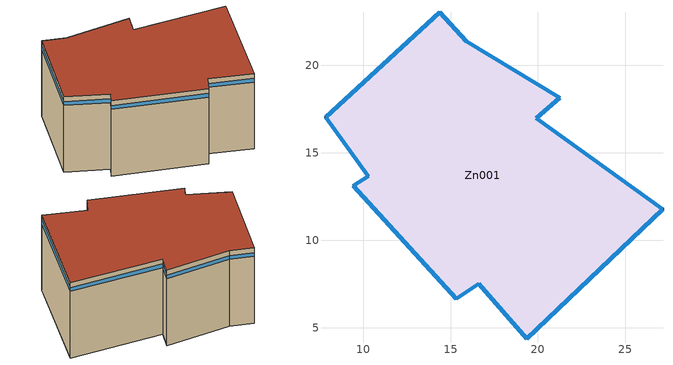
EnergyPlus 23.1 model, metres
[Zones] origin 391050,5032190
Zn001
 floor ground (floor_ground): 27.15,11.77 19.35,4.37 16.6,7.52 15.34,6.65 9.43,13.11 10.29,13.66 7.85,17.05 14.39,23.04 15.89,21.39 21.24,18.15 19.91,16.97 z0
 wall outside (wall_external): 19.35,4.37 27.15,11.77 19.91,16.97 21.24,18.15 15.89,21.39 14.39,23.04 7.85,17.05 10.29,13.66 9.43,13.11 15.34,6.65 16.6,7.52 19.35,4.37 z0:8
 window (window_simple): 19.35,4.37 27.15,11.77 / 27.15,11.77 19.91,16.97 / 19.91,16.97 21.24,18.15 / 21.24,18.15 15.89,21.39 / 15.89,21.39 14.39,23.04 / 14.39,23.04 7.85,17.05 / 7.85,17.05 10.29,13.66 / 10.29,13.66 9.43,13.11 / 9.43,13.11 15.34,6.65 / 15.34,6.65 16.6,7.52 / 16.6,7.52 19.35,4.37 z7.1:7.5
 roof outside (roof_external): 19.91,16.97 21.24,18.15 15.89,21.39 14.39,23.04 7.85,17.05 10.29,13.66 9.43,13.11 15.34,6.65 16.6,7.52 19.35,4.37 27.15,11.77 z8
[Building]
SingleFamilyHouse: North Axis=0; Terrain=Country; Loads Convergence Tolerance Value=0.04; Temperature Convergence Tolerance Value=0.004; Solar Distribution=FullExterior; Maximum Number of Warmup Days=25; Minimum Number of Warmup Days=6
[Site:Location]
Bousson: Latitude=44.9339; Longitude=6.8222; Time Zone=1; Elevation=1401
[SizingPeriod:DesignDay]
Denver Centennial Ann Htg 99.6% Condns DB: Month=12; Day of Month=21; Day Type=WinterDesignDay; Maximum DryBulb Temperature=-10.8; Daily DryBulb Temperature Range=0; Humidity Condition Type=Wetbulb; Wetbulb or DewPoint at Maximum DryBulb=-10.8; Barometric Pressure=81560; Wind Speed=3; Wind Direction=340; Rain Indicator=No; Snow Indicator=No; Daylight Saving Time Indicator=No; Solar Model Indicator=ASHRAEClearSky; Sky Clearness=0
[Site:GroundTemperature:BuildingSurface]
18.89, 18.92, 19.02, 19.12, 19.21, 19.23, 19.07, 19.32, 19.09, 19.21, 19.13, 18.96
[MATERIAL] Thermal Absorptance=0.9; Solar Absorptance=0.7; Visible Absorptance=0.7
Name | Roughness | Thickness | Conductivity | Density | Specific Heat
ceramic_tile_UNI10456 | Smooth | 0.01 | 1.3 | 2300 | 840
Brick blocks | MediumRough | 0.3 | 0.3371 | 1000 | 1000
Cement mortar (2cm) | MediumSmooth | 0.02 | 1.4 | 2000 | 670
External plaster | MediumSmooth | 0.02 | 0.9 | 1800 | 1000
hollowcore_slab | MediumRough | 0.16 | 0.64 | 600 | 1000
Indoor flooring (stoneware) | MediumSmooth | 0.015 | 1.47 | 1700 | 1000
Internal plaster | MediumSmooth | 0.02 | 0.7 | 1400 | 1000
Roof tiles | MediumSmooth | 0.02 | 0.99 | 2000 | 840
Wood planking | MediumSmooth | 0.03 | 0.15 | 550 | 1600
concrete_slab_UNI10351 | MediumRough | 0.04 | 1.91 | 2400 | 880
[MATERIAL:AIRGAP]
airgap_4cm_UNI6946: Thermal Resistance=0.16
[WindowMaterial:SimpleGlazingSystem]
window_simple: UFactor=2.1; Solar Heat Gain Coefficient=0.7
[WindowMaterial:Shade]
shade: Solar Transmittance=0.35; Solar Reflectance=0.5; Visible Transmittance=0.35; Visible Reflectance=0.5; Infrared Hemispherical Emissivity=0.9; Infrared Transmittance=0.05; Thickness=0.005; Conductivity=0.1; Shade to Glass Distance=0.05; Top Opening Multiplier=0; Bottom Opening Multiplier=0; LeftSide Opening Multiplier=0; RightSide Opening Multiplier=0; Airflow Permeability=0
[Construction]
window_simple: window_simple
[CONSTRUCTION]
floor_ground: External plaster, hollowcore_slab, Cement mortar (2cm), Indoor flooring (stoneware)
roof_external: Roof tiles, airgap_4cm_UNI6946, Wood planking
wall_external: External plaster, Brick blocks, Internal plaster
floor_internal: External plaster, hollowcore_slab, concrete_slab_UNI10351, ceramic_tile_UNI10456
[Zone]
Zn001: Ceiling Height=autocalculate; Volume=autocalculate
[WindowShadingControl]
shadingControl: Zone=Zn001; Shading Type=InteriorShade; Shading Control Type=OnIfHighSolarOnWindow; Setpoint=150; Shading Control Is Scheduled=No; Glare Control Is Active=No; Shading Device Material=shade; Multiple Surface Control Type=Group; Fenestration Surface 1=window0; Fenestration Surface 2=window1; Fenestration Surface 3=window2; Fenestration Surface 4=window3; Fenestration Surface 5=window4; Fenestration Surface 6=window5; Fenestration Surface 7=window6; Fenestration Surface 8=window7; Fenestration Surface 9=window8; Fenestration Surface 10=window9; Fenestration Surface 11=window10
[INTERNALMASS]
floorInternalMass: Construction=floor_internal; Zone or ZoneList=Zn001; Surface Area=361.442
[People]
res_highP_People: Zone or ZoneList or Space or SpaceList=Zn001; Number of People Schedule=FMU_People_Number_Schedule; Number of People Calculation Method=People; Number of People=1; Fraction Radiant=0.3; Activity Level Schedule=FMU_People_Activity_Schedule
[Lights]
res_highP_Lights: Zone or ZoneList or Space or SpaceList=Zn001; Schedule=FMU_Lights_Watt_Schedule; Design Level Calculation Method=LightingLevel; Lighting Level=1; Fraction Replaceable=1; EndUse Subcategory=General
[ElectricEquipment]
res_highP_Equip: Zone or ZoneList or Space or SpaceList=Zn001; Schedule=FMU_EEquip_Watt_Schedule; Design Level Calculation Method=EquipmentLevel; Design Level=1; EndUse Subcategory=General
[OtherEquipment] Fuel Type=None; Zone or ZoneList or Space or SpaceList=Zn001; Design Level Calculation Method=EquipmentLevel; Design Level=1; Fraction Latent=0; Fraction Lost=0
Name | Schedule | Fraction Radiant
res_highP_OthEqu_Rad | FMU_OthEqu_Watt_Schedule_Rad | 0.7
res_highP_OthEqu_FanCoil | FMU_OthEqu_Watt_Schedule_FanCoil | 0
[ZoneInfiltration:DesignFlowRate]
res_highP_Infil: Zone or ZoneList or Space or SpaceList=Zn001; Schedule=FMU_Infil_Ach_Schedule; Design Flow Rate Calculation Method=AirChanges/Hour; Air Changes per Hour=1
[DesignSpecification:OutdoorAir]
SZ DSOA Zn001: Outdoor Air Method=flow/person; Outdoor Air Flow per Person=0; Outdoor Air Flow per Zone Floor Area=0; Outdoor Air Flow per Zone=0
[Sizing:Zone]
Zn001: Zone Cooling Design Supply Air Temperature Input Method=SupplyAirTemperature; Zone Cooling Design Supply Air Temperature=13; Zone Heating Design Supply Air Temperature Input Method=SupplyAirTemperature; Zone Heating Design Supply Air Temperature=26; Zone Cooling Design Supply Air Humidity Ratio=0.0077; Zone Heating Design Supply Air Humidity Ratio=0.0156; Design Specification Outdoor Air Object=SZ DSOA Zn001; Cooling Design Air Flow Method=DesignDay; Cooling Design Air Flow Rate=0; Cooling Minimum Air Flow Fraction=0; Heating Design Air Flow Method=DesignDay; Heating Design Air Flow Rate=0; Heating Maximum Air Flow Fraction=0
[ZoneControl:Thermostat]
Zn001_Thermostat: Zone or ZoneList=Zn001; Control Type Schedule=Zone Control Type Sched; Control 1=Heating Setpoint with SB
[ThermostatSetpoint:SingleHeating]
Heating Setpoint with SB: Setpoint Temperature Schedule=FMU_Zone_SetPoint_Schedule
[ZoneHVAC:IdealLoadsAirSystem]
Zn001 Ideal Loads Air System: Availability Schedule=Zone Control Type Sched; Maximum Heating Supply Air Temperature=26; Minimum Cooling Supply Air Temperature=13; Maximum Heating Supply Air Humidity Ratio=0.0156; Minimum Cooling Supply Air Humidity Ratio=0.0077; Heating Limit=LimitCapacity; Maximum Sensible Heating Capacity=20000; Cooling Limit=LimitCapacity; Maximum Total Cooling Capacity=0; Heating Availability Schedule=Heating availability; Dehumidification Control Type=None; Cooling Sensible Heat Ratio=0.7; Humidification Control Type=None; Design Specification Outdoor Air Object=SZ DSOA Zn001; Demand Controlled Ventilation Type=None; Outdoor Air Economizer Type=NoEconomizer; Heat Recovery Type=None; Sensible Heat Recovery Effectiveness=0.7; Latent Heat Recovery Effectiveness=0.65
[Zone equipment]
Zn001: Zn001 Ideal Loads Air System
[ExternalInterface:FunctionalMockupUnitExport:From:Variable] OutputVariable Index Key=Zn001
Name | OutputVariable | FMU Variable
 | Zone Mean Air Temperature | TBuilding
 | Zone Predicted Sensible Load to Heating Setpoint Heat Transfer Rate | HeatingLoadTarget
[ExternalInterface:FunctionalMockupUnitExport:To:Schedule]
Name | Schedule | FMU Variable | Initial Value
 | FMU_People_Number_Schedule | PeopleNumber | 0
 | FMU_Lights_Watt_Schedule | LightsWatt | 0
 | FMU_EEquip_Watt_Schedule | EEquipWatt | 0
 | FMU_OthEqu_Watt_Schedule_Rad | OthEquRadWatt | 0
 | FMU_OthEqu_Watt_Schedule_FanCoil | OthEquFCWatt | 0
 | FMU_Zone_SetPoint_Schedule | ZoneSetPoint | 20
[Schedule:Compact]
FMU_Infil_Ach_Schedule: Through: 12/31, For: AllDays, Until: 24:00, 0.5
Heating availability; Zone Control Type Sched: Through: 12/31, For: AllDays, Until: 24:00, 1
[Schedule:Constant]
FMU_People_Activity_Schedule: Hourly Value=80
